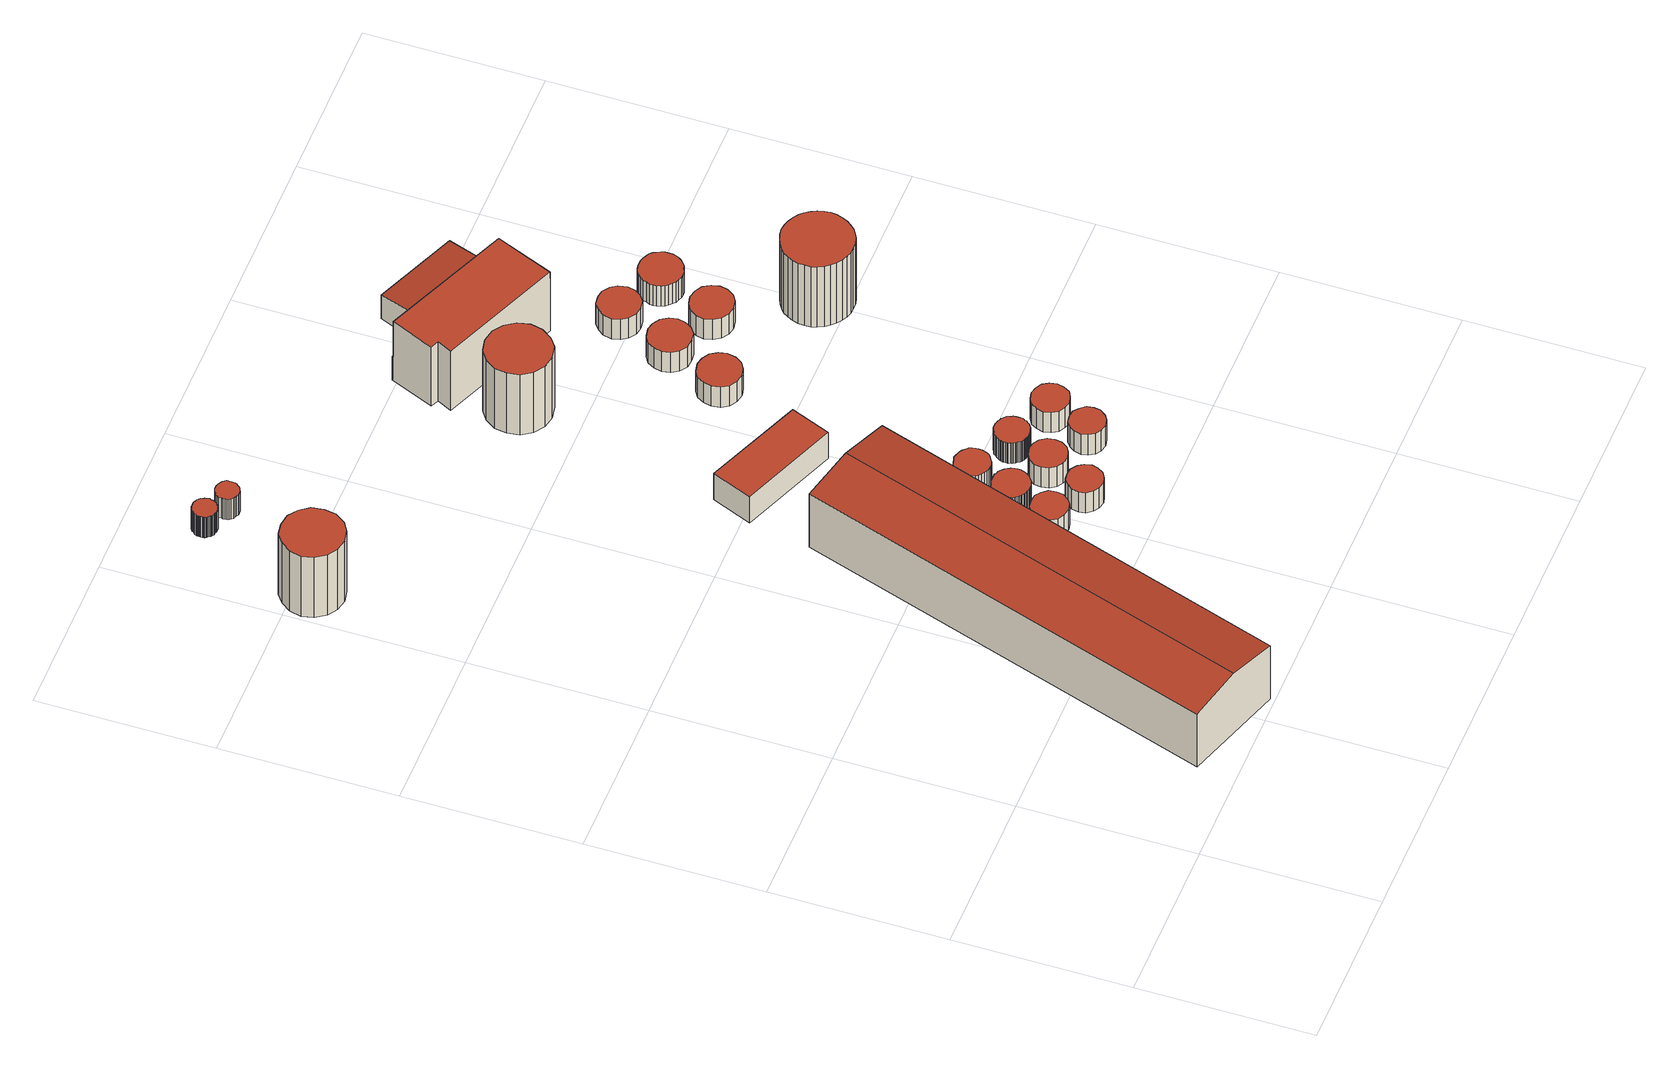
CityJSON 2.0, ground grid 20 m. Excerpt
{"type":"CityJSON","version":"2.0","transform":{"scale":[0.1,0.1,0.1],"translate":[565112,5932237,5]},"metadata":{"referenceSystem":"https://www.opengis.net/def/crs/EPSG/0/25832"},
"CityObjects":{
"building1":{"type":"Building","attributes":{"Gemeindeschluessel":"02000000","Geometrietyp2DReferenz":"3000","function":"31001_2100","roofType":"3100","measuredHeight":8.82,"storeysAboveGround":2},"geometry":[{"type":"MultiSurface","lod":"2","boundaries":[[[0,1,2,3]],[[4,5,1,0]],[[6,3,2,7]],[[8,5,4,9]],[[9,4,0,3,6]],[[7,2,1,5,8]],[[7,8,9,6]]],"semantics":{"surfaces":[{"type":"RoofSurface"},{"type":"WallSurface"},{"type":"GroundSurface"}],"values":[0,0,1,1,1,1,2]}}]},
"building2":{"type":"Building","attributes":{"Gemeindeschluessel":"02000000","Geometrietyp2DReferenz":"3000","function":"51003_1205","roofType":"1000","measuredHeight":9},"geometry":[{"type":"MultiSurface","lod":"2","boundaries":[[[10,11,12,13,14,15,16,17,18,19,20,21,22,23,24,25]],[[26,27,28,29,30,31,32,33,34,35,36,37,38,39,40,41]],[[41,40,11,10]],[[40,39,12,11]],[[39,38,13,12]],[[38,37,14,13]],[[37,36,15,14]],[[36,35,16,15]],[[35,34,17,16]],[[34,33,18,17]],[[33,32,19,18]],[[32,31,20,19]],[[31,30,21,20]],[[30,29,22,21]],[[29,28,23,22]],[[28,27,24,23]],[[27,26,25,24]],[[26,41,10,25]]],"semantics":{"surfaces":[{"type":"GroundSurface"},{"type":"RoofSurface"},{"type":"WallSurface"}],"values":[0,1,2,2,2,2,2,2,2,2,2,2,2,2,2,2,2,2]}}]},
"building3":{"type":"Building","attributes":{"Gemeindeschluessel":"02000000","Geometrietyp2DReferenz":"3000","function":"51003_1205","roofType":"1000","measuredHeight":3},"geometry":[{"type":"MultiSurface","lod":"2","boundaries":[[[42,43,44,45,46,47,48,49,50,51,52,53,54,55,56,57,58,59,60,61,62,63,64,65,66,67,68,69,70,71,72,73,74,75,76,77,78,79,80,81,82,83,84,85,86,87,88,89,90,91,92,93,94,95,96,97,98,99,100,101,102,103,104,105,106,107,108,109,110,111,112,113]],[[114,115,116,117,118,119,120,121,122,123,124,125,126,127,128,129,130,131,132,133,134,135,136,137,138,139,140,141,142,143,144,145,146,147,148,149,150,151,152,153,154,155,156,157,158,159,160,161,162,163,164,165,166,167,168,169,170,171,172,173,174,175,176,177,178,179,180,181,182,183,184,185]],[[185,184,43,42]],[[184,183,44,43]],[[183,182,45,44]],[[182,181,46,45]],[[181,180,47,46]],[[180,179,48,47]],[[179,178,49,48]],[[178,177,50,49]],[[177,176,51,50]],[[176,175,52,51]],[[175,174,53,52]],[[174,173,54,53]],[[173,172,55,54]],[[172,171,56,55]],[[171,170,57,56]],[[170,169,58,57]],[[169,168,59,58]],[[168,167,60,59]],[[167,166,61,60]],[[166,165,62,61]],[[165,164,63,62]],[[164,163,64,63]],[[163,162,65,64]],[[162,161,66,65]],[[161,160,67,66]],[[160,159,68,67]],[[159,158,69,68]],[[158,157,70,69]],[[157,156,71,70]],[[156,155,72,71]],[[155,154,73,72]],[[154,153,74,73]],[[153,152,75,74]],[[152,151,76,75]],[[151,150,77,76]],[[150,149,78,77]],[[149,148,79,78]],[[148,147,80,79]],[[147,146,81,80]],[[146,145,82,81]],[[145,144,83,82]],[[144,143,84,83]],[[143,142,85,84]],[[142,141,86,85]],[[141,140,87,86]],[[140,139,88,87]],[[139,138,89,88]],[[138,137,90,89]],[[137,136,91,90]],[[136,135,92,91]],[[135,134,93,92]],[[134,133,94,93]],[[133,132,95,94]],[[132,131,96,95]],[[131,130,97,96]],[[130,129,98,97]],[[129,128,99,98]],[[128,127,100,99]],[[127,126,101,100]],[[126,125,102,101]],[[125,124,103,102]],[[124,123,104,103]],[[123,122,105,104]],[[122,121,106,105]],[[121,120,107,106]],[[120,119,108,107]],[[119,118,109,108]],[[118,117,110,109]],[[117,116,111,110]],[[116,115,112,111]],[[115,114,113,112]],[[114,185,42,113]]],"semantics":{"surfaces":[{"type":"GroundSurface"},{"type":"RoofSurface"},{"type":"WallSurface"}],"values":[0,1,2,2,2,2,2,2,2,2,2,2,2,2,2,2,2,2,2,2,2,2,2,2,2,2,2,2,2,2,2,2,2,2,2,2,2,2,2,2,2,2,2,2,2,2,2,2,2,2,2,2,2,2,2,2,2,2,2,2,2,2,2,2,2,2,2,2,2,2,2,2,2,2]}}]},
"building4":{"type":"Building","attributes":{"Gemeindeschluessel":"02000000","Geometrietyp2DReferenz":"3000","function":"51003_1205","roofType":"1000","measuredHeight":3},"geometry":[{"type":"MultiSurface","lod":"2","boundaries":[[[186,187,188,189,190,191,192,193,194,195,196,197,198,199,200,201,202,203,204,205,206,207,208,209,210,211,212,213,214,215,216,217,218,219,220,221]],[[222,223,224,225,226,227,228,229,230,231,232,233,234,235,236,237,238,239,240,241,242,243,244,245,246,247,248,249,250,251,252,253,254,255,256,257]],[[257,256,187,186]],[[256,255,188,187]],[[255,254,189,188]],[[254,253,190,189]],[[253,252,191,190]],[[252,251,192,191]],[[251,250,193,192]],[[250,249,194,193]],[[249,248,195,194]],[[248,247,196,195]],[[247,246,197,196]],[[246,245,198,197]],[[245,244,199,198]],[[244,243,200,199]],[[243,242,201,200]],[[242,241,202,201]],[[241,240,203,202]],[[240,239,204,203]],[[239,238,205,204]],[[238,237,206,205]],[[237,236,207,206]],[[236,235,208,207]],[[235,234,209,208]],[[234,233,210,209]],[[233,232,211,210]],[[232,231,212,211]],[[231,230,213,212]],[[230,229,214,213]],[[229,228,215,214]],[[228,227,216,215]],[[227,226,217,216]],[[226,225,218,217]],[[225,224,219,218]],[[224,223,220,219]],[[223,222,221,220]],[[222,257,186,221]]],"semantics":{"surfaces":[{"type":"GroundSurface"},{"type":"RoofSurface"},{"type":"WallSurface"}],"values":[0,1,2,2,2,2,2,2,2,2,2,2,2,2,2,2,2,2,2,2,2,2,2,2,2,2,2,2,2,2,2,2,2,2,2,2,2,2]}}]},
"building5":{"type":"Building","attributes":{"Gemeindeschluessel":"02000000","Geometrietyp2DReferenz":"3000","function":"51003_1205","roofType":"1000","measuredHeight":3},"geometry":[{"type":"MultiSurface","lod":"2","boundaries":[[[258,259,260,261,262,263,264,265,266,267,268,269,270,271,272,273]],[[274,275,276,277,278,279,280,281,282,283,284,285,286,287,288,289]],[[289,288,259,258]],[[288,287,260,259]],[[287,286,261,260]],[[286,285,262,261]],[[285,284,263,262]],[[284,283,264,263]],[[283,282,265,264]],[[282,281,266,265]],[[281,280,267,266]],[[280,279,268,267]],[[279,278,269,268]],[[278,277,270,269]],[[277,276,271,270]],[[276,275,272,271]],[[275,274,273,272]],[[274,289,258,273]]],"semantics":{"surfaces":[{"type":"GroundSurface"},{"type":"RoofSurface"},{"type":"WallSurface"}],"values":[0,1,2,2,2,2,2,2,2,2,2,2,2,2,2,2,2,2]}}]},
"building6":{"type":"Building","attributes":{"Gemeindeschluessel":"02000000","Geometrietyp2DReferenz":"3000","function":"51003_1205","roofType":"1000","measuredHeight":3},"geometry":[{"type":"MultiSurface","lod":"2","boundaries":[[[290,291,292,293,294,295,296,297,298,299,300,301,302,303,304,305,306,307,308,309,310,311,312,313,314,315,316,317,318,319,320,321,322,323,324,325,326,327,328,329,330,331,332,333,334,335,336,337,338,339,340,341,342,343,344,345,346,347,348,349,350,351,352,353,354,355,356,357,358,359,360,361]],[[362,363,364,365,366,367,368,369,370,371,372,373,374,375,376,377,378,379,380,381,382,383,384,385,386,387,388,389,390,391,392,393,394,395,396,397,398,399,400,401,402,403,404,405,406,407,408,409,410,411,412,413,414,415,416,417,418,419,420,421,422,423,424,425,426,427,428,429,430,431,432,433]],[[433,432,291,290]],[[432,431,292,291]],[[431,430,293,292]],[[430,429,294,293]],[[429,428,295,294]],[[428,427,296,295]],[[427,426,297,296]],[[426,425,298,297]],[[425,424,299,298]],[[424,423,300,299]],[[423,422,301,300]],[[422,421,302,301]],[[421,420,303,302]],[[420,419,304,303]],[[419,418,305,304]],[[418,417,306,305]],[[417,416,307,306]],[[416,415,308,307]],[[415,414,309,308]],[[414,413,310,309]],[[413,412,311,310]],[[412,411,312,311]],[[411,410,313,312]],[[410,409,314,313]],[[409,408,315,314]],[[408,407,316,315]],[[407,406,317,316]],[[406,405,318,317]],[[405,404,319,318]],[[404,403,320,319]],[[403,402,321,320]],[[402,401,322,321]],[[401,400,323,322]],[[400,399,324,323]],[[399,398,325,324]],[[398,397,326,325]],[[397,396,327,326]],[[396,395,328,327]],[[395,394,329,328]],[[394,393,330,329]],[[393,392,331,330]],[[392,391,332,331]],[[391,390,333,332]],[[390,389,334,333]],[[389,388,335,334]],[[388,387,336,335]],[[387,386,337,336]],[[386,385,338,337]],[[385,384,339,338]],[[384,383,340,339]],[[383,382,341,340]],[[382,381,342,341]],[[381,380,343,342]],[[380,379,344,343]],[[379,378,345,344]],[[378,377,346,345]],[[377,376,347,346]],[[376,375,348,347]],[[375,374,349,348]],[[374,373,350,349]],[[373,372,351,350]],[[372,371,352,351]],[[371,370,353,352]],[[370,369,354,353]],[[369,368,355,354]],[[368,367,356,355]],[[367,366,357,356]],[[366,365,358,357]],[[365,364,359,358]],[[364,363,360,359]],[[363,362,361,360]],[[362,433,290,361]]],"semantics":{"surfaces":[{"type":"GroundSurface"},{"type":"RoofSurface"},{"type":"WallSurface"}],"values":[0,1,2,2,2,2,2,2,2,2,2,2,2,2,2,2,2,2,2,2,2,2,2,2,2,2,2,2,2,2,2,2,2,2,2,2,2,2,2,2,2,2,2,2,2,2,2,2,2,2,2,2,2,2,2,2,2,2,2,2,2,2,2,2,2,2,2,2,2,2,2,2,2,2]}}]},
"building7":{"type":"Building","attributes":{"Gemeindeschluessel":"02000000","Geometrietyp2DReferenz":"3000","function":"51003_1205","roofType":"1000","measuredHeight":3},"geometry":[{"type":"MultiSurface","lod":"2","boundaries":[[[434,435,436,437,438,439,440,441,442,443,444,445,446,447,448,449]],[[450,451,452,453,454,455,456,457,458,459,460,461,462,463,464,465]],[[465,464,435,434]],[[464,463,436,435]],[[463,462,437,436]],[[462,461,438,437]],[[461,460,439,438]],[[460,459,440,439]],[[459,458,441,440]],[[458,457,442,441]],[[457,456,443,442]],[[456,455,444,443]],[[455,454,445,444]],[[454,453,446,445]],[[453,452,447,446]],[[452,451,448,447]],[[451,450,449,448]],[[450,465,434,449]]],"semantics":{"surfaces":[{"type":"GroundSurface"},{"type":"RoofSurface"},{"type":"WallSurface"}],"values":[0,1,2,2,2,2,2,2,2,2,2,2,2,2,2,2,2,2]}}]},
"building8":{"type":"Building","attributes":{"Gemeindeschluessel":"02000000","Geometrietyp2DReferenz":"3000","function":"31001_2100","roofType":"1000","measuredHeight":3.94,"storeysAboveGround":1},"geometry":[{"type":"MultiSurface","lod":"2","boundaries":[[[466,467,468,469]],[[470,471,472,473]],[[470,469,468,471]],[[471,468,467,472]],[[472,467,466,473]],[[473,466,469,470]]],"semantics":{"surfaces":[{"type":"RoofSurface"},{"type":"GroundSurface"},{"type":"WallSurface"}],"values":[0,1,2,2,2,2]}}]},
"building9":{"type":"Building","attributes":{"Gemeindeschluessel":"02000000","Geometrietyp2DReferenz":"3000","function":"51003_1205","roofType":"1000","measuredHeight":3},"geometry":[{"type":"MultiSurface","lod":"2","boundaries":[[[474,475,476,477,478,479,480,481,482,483,484,485,486,487,488,489,490,491,492,493,494,495,496,497,498,499,500,501,502,503,504,505,506,507,508,509]],[[510,511,512,513,514,515,516,517,518,519,520,521,522,523,524,525,526,527,528,529,530,531,532,533,534,535,536,537,538,539,540,541,542,543,544,545]],[[545,544,475,474]],[[544,543,476,475]],[[543,542,477,476]],[[542,541,478,477]],[[541,540,479,478]],[[540,539,480,479]],[[539,538,481,480]],[[538,537,482,481]],[[537,536,483,482]],[[536,535,484,483]],[[535,534,485,484]],[[534,533,486,485]],[[533,532,487,486]],[[532,531,488,487]],[[531,530,489,488]],[[530,529,490,489]],[[529,528,491,490]],[[528,527,492,491]],[[527,526,493,492]],[[526,525,494,493]],[[525,524,495,494]],[[524,523,496,495]],[[523,522,497,496]],[[522,521,498,497]],[[521,520,499,498]],[[520,519,500,499]],[[519,518,501,500]],[[518,517,502,501]],[[517,516,503,502]],[[516,515,504,503]],[[515,514,505,504]],[[514,513,506,505]],[[513,512,507,506]],[[512,511,508,507]],[[511,510,509,508]],[[510,545,474,509]]],"semantics":{"surfaces":[{"type":"GroundSurface"},{"type":"RoofSurface"},{"type":"WallSurface"}],"values":[0,1,2,2,2,2,2,2,2,2,2,2,2,2,2,2,2,2,2,2,2,2,2,2,2,2,2,2,2,2,2,2,2,2,2,2,2,2]}}]},
"building10":{"type":"Building","attributes":{"Gemeindeschluessel":"02000000","Geometrietyp2DReferenz":"3000","function":"51003_1205","roofType":"1000","measuredHeight":3},"geometry":[{"type":"MultiSurface","lod":"2","boundaries":[[[546,547,548,549,550,551,552,553,554,555,556,557,558,559,560,561]],[[562,563,564,565,566,567,568,569,570,571,572,573,574,575,576,577]],[[577,576,547,546]],[[576,575,548,547]],[[575,574,549,548]],[[574,573,550,549]],[[573,572,551,550]],[[572,571,552,551]],[[571,570,553,552]],[[570,569,554,553]],[[569,568,555,554]],[[568,567,556,555]],[[567,566,557,556]],[[566,565,558,557]],[[565,564,559,558]],[[564,563,560,559]],[[563,562,561,560]],[[562,577,546,561]]],"semantics":{"surfaces":[{"type":"GroundSurface"},{"type":"RoofSurface"},{"type":"WallSurface"}],"values":[0,1,2,2,2,2,2,2,2,2,2,2,2,2,2,2,2,2]}}]},
"building11":{"type":"Building","attributes":{"Gemeindeschluessel":"02000000","Geometrietyp2DReferenz":"3000","function":"51003_1205","roofType":"1000","measuredHeight":3},"geometry":[{"type":"MultiSurface","lod":"2","boundaries":[[[578,579,580,581,582,583,584,585,586,587,588,589,590,591,592,593,594,595,596,597,598,599,600,601,602,603,604,605,606,607,608,609,610,611,612,613,614,615,616,617,618,619,620,621,622,623,624,625,626,627,628,629,630,631,632,633,634,635,636,637,638,639,640,641,642,643,644,645,646,647,648,649]],[[650,651,652,653,654,655,656,657,658,659,660,661,662,663,664,665,666,667,668,669,670,671,672,673,674,675,676,677,678,679,680,681,682,683,684,685,686,687,688,689,690,691,692,693,694,695,696,697,698,699,700,701,702,703,704,705,706,707,708,709,710,711,712,713,714,715,716,717,718,719,720,721]],[[721,720,579,578]],[[720,719,580,579]],[[719,718,581,580]],[[718,717,582,581]],[[717,716,583,582]],[[716,715,584,583]],[[715,714,585,584]],[[714,713,586,585]],[[713,712,587,586]],[[712,711,588,587]],[[711,710,589,588]],[[710,709,590,589]],[[709,708,591,590]],[[708,707,592,591]],[[707,706,593,592]],[[706,705,594,593]],[[705,704,595,594]],[[704,703,596,595]],[[703,702,597,596]],[[702,701,598,597]],[[701,700,599,598]],[[700,699,600,599]],[[699,698,601,600]],[[698,697,602,601]],[[697,696,603,602]],[[696,695,604,603]],[[695,694,605,604]],[[694,693,606,605]],[[693,692,607,606]],[[692,691,608,607]],[[691,690,609,608]],[[690,689,610,609]],[[689,688,611,610]],[[688,687,612,611]],[[687,686,613,612]],[[686,685,614,613]],[[685,684,615,614]],[[684,683,616,615]],[[683,682,617,616]],[[682,681,618,617]],[[681,680,619,618]],[[680,679,620,619]],[[679,678,621,620]],[[678,677,622,621]],[[677,676,623,622]],[[676,675,624,623]],[[675,674,625,624]],[[674,673,626,625]],[[673,672,627,626]],[[672,671,628,627]],[[671,670,629,628]],[[670,669,630,629]],[[669,668,631,630]],[[668,667,632,631]],[[667,666,633,632]],[[666,665,634,633]],[[665,664,635,634]],[[664,663,636,635]],[[663,662,637,636]],[[662,661,638,637]],[[661,660,639,638]],[[660,659,640,639]],[[659,658,641,640]],[[658,657,642,641]],[[657,656,643,642]],[[656,655,644,643]],[[655,654,645,644]],[[654,653,646,645]],[[653,652,647,646]],[[652,651,648,647]],[[651,650,649,648]],[[650,721,578,649]]],"semantics":{"surfaces":[{"type":"GroundSurface"},{"type":"RoofSurface"},{"type":"WallSurface"}],"values":[0,1,2,2,2,2,2,2,2,2,2,2,2,2,2,2,2,2,2,2,2,2,2,2,2,2,2,2,2,2,2,2,2,2,2,2,2,2,2,2,2,2,2,2,2,2,2,2,2,2,2,2,2,2,2,2,2,2,2,2,2,2,2,2,2,2,2,2,2,2,2,2,2,2]}}]},
"building12":{"type":"Building","attributes":{"Gemeindeschluessel":"02000000","Geometrietyp2DReferenz":"3000","function":"51003_1205","roofType":"1000","measuredHeight":3},"geometry":[{"type":"MultiSurface","lod":"2","boundaries":[[[722,723,724,725,726,727,728,729,730,731,732,733,734,735,736,737]],[[738,739,740,741,742,743,744,745,746,747,748,749,750,751,752,753]],[[753,752,723,722]],[[752,751,724,723]],[[751,750,725,724]],[[750,749,726,725]],[[749,748,727,726]],[[748,747,728,727]],[[747,746,729,728]],[[746,745,730,729]],[[745,744,731,730]],[[744,743,732,731]],[[743,742,733,732]],[[742,741,734,733]],[[741,740,735,734]],[[740,739,736,735]],[[739,738,737,736]],[[738,753,722,737]]],"semantics":{"surfaces":[{"type":"GroundSurface"},{"type":"RoofSurface"},{"type":"WallSurface"}],"values":[0,1,2,2,2,2,2,2,2,2,2,2,2,2,2,2,2,2]}}]},
"building13":{"type":"Building","attributes":{"Gemeindeschluessel":"02000000","Geometrietyp2DReferenz":"3000","function":"51003_1205","roofType":"1000","measuredHeight":9},"geometry":[{"type":"MultiSurface","lod":"2","boundaries":[[[754,755,756,757,758,759,760,761,762,763,764,765,766,767,768,769]],[[770,771,772,773,774,775,776,777,778,779,780,781,782,783,784,785]],[[785,784,755,754]],[[784,783,756,755]],[[783,782,757,756]],[[782,781,758,757]],[[781,780,759,758]],[[780,779,760,759]],[[779,778,761,760]],[[778,777,762,761]],[[777,776,763,762]],[[776,775,764,763]],[[775,774,765,764]],[[774,773,766,765]],[[773,772,767,766]],[[772,771,768,767]],[[771,770,769,768]],[[770,785,754,769]]],"semantics":{"surfaces":[{"type":"GroundSurface"},{"type":"RoofSurface"},{"type":"WallSurface"}],"values":[0,1,2,2,2,2,2,2,2,2,2,2,2,2,2,2,2,2]}}]},
"building14":{"type":"Building","attributes":{"Gemeindeschluessel":"02000000","Geometrietyp2DReferenz":"3000","function":"51003_1205","roofType":"1000","measuredHeight":3},"geometry":[{"type":"MultiSurface","lod":"2","boundaries":[[[786,787,788,789,790,791,792,793,794,795,796,797,798,799,800,801]],[[802,803,804,805,806,807,808,809,810,811,812,813,814,815,816,817]],[[817,816,787,786]],[[816,815,788,787]],[[815,814,789,788]],[[814,813,790,789]],[[813,812,791,790]],[[812,811,792,791]],[[811,810,793,792]],[[810,809,794,793]],[[809,808,795,794]],[[808,807,796,795]],[[807,806,797,796]],[[806,805,798,797]],[[805,804,799,798]],[[804,803,800,799]],[[803,802,801,800]],[[802,817,786,801]]],"semantics":{"surfaces":[{"type":"GroundSurface"},{"type":"RoofSurface"},{"type":"WallSurface"}],"values":[0,1,2,2,2,2,2,2,2,2,2,2,2,2,2,2,2,2]}}]},
"building15":{"type":"Building","attributes":{"Gemeindeschluessel":"02000000","Geometrietyp2DReferenz":"3000","function":"51003_1205","roofType":"1000","measuredHeight":3},"geometry":[{"type":"MultiSurface","lod":"2","boundaries":[[[818,819,820,821,822,823,824,825,826,827,828,829,830,831,832,833]],[[834,835,836,837,838,839,840,841,842,843,844,845,846,847,848,849]],[[849,848,819,818]],[[848,847,820,819]],[[847,846,821,820]],[[846,845,822,821]],[[845,844,823,822]],[[844,843,824,823]],[[843,842,825,824]],[[842,841,826,825]],[[841,840,827,826]],[[840,839,828,827]],[[839,838,829,828]],[[838,837,830,829]],[[837,836,831,830]],[[836,835,832,831]],[[835,834,833,832]],[[834,849,818,833]]],"semantics":{"surfaces":[{"type":"GroundSurface"},{"type":"RoofSurface"},{"type":"WallSurface"}],"values":[0,1,2,2,2,2,2,2,2,2,2,2,2,2,2,2,2,2]}}]},
"building16":{"type":"Building","attributes":{"Gemeindeschluessel":"02000000","Geometrietyp2DReferenz":"3000","function":"51003_1205","roofType":"1000","measuredHeight":3},"geometry":[{"type":"MultiSurface","lod":"2","boundaries":[[[850,851,852,853,854,855,856,857,858,859,860,861,862,863,864,865]],[[866,867,868,869,870,871,872,873,874,875,876,877,878,879,880,881]],[[881,880,851,850]],[[880,879,852,851]],[[879,878,853,852]],[[878,877,854,853]],[[877,876,855,854]],[[876,875,856,855]],[[875,874,857,856]],[[874,873,858,857]],[[873,872,859,858]],[[872,871,860,859]],[[871,870,861,860]],[[870,869,862,861]],[[869,868,863,862]],[[868,867,864,863]],[[867,866,865,864]],[[866,881,850,865]]],"semantics":{"surfaces":[{"type":"GroundSurface"},{"type":"RoofSurface"},{"type":"WallSurface"}],"values":[0,1,2,2,2,2,2,2,2,2,2,2,2,2,2,2,2,2]}}]},
"building17":{"type":"Building","attributes":{"Gemeindeschluessel":"02000000","Geometrietyp2DReferenz":"3000","function":"31001_2100","roofType":"1000","measuredHeight":8.79,"storeysAboveGround":2},"geometry":[{"type":"MultiSurface","lod":"2","boundaries":[[[882,883,884,885,886]],[[887,888,889]],[[890,891,892,893]],[[893,892,894,895]],[[896,885,884,897]],[[897,884,883,898]],[[899,890,893,895,900,896,897,898]],[[896,900,888,887,886,885]],[[899,898,883,882,901,902]],[[891,890,899,902]],[[901,882,886,887,889,903]],[[900,895,894,903,889,888]],[[901,903,894,892,891,902]]],"semantics":{"surfaces":[{"type":"RoofSurface"},{"type":"WallSurface"},{"type":"GroundSurface"}],"values":[0,0,1,1,1,1,2,1,1,1,1,1,0]}}]},
"building18":{"type":"Building","attributes":{"Gemeindeschluessel":"02000000","Geometrietyp2DReferenz":"3000","function":"51003_1205","roofType":"1000","measuredHeight":3},"geometry":[{"type":"MultiSurface","lod":"2","boundaries":[[[904,905,906,907,908,909,910,911,912,913,914,915,916,917,918,919]],[[920,921,922,923,924,925,926,927,928,929,930,931,932,933,934,935]],[[935,934,905,904]],[[934,933,906,905]],[[933,932,907,906]],[[932,931,908,907]],[[931,930,909,908]],[[930,929,910,909]],[[929,928,911,910]],[[928,927,912,911]],[[927,926,913,912]],[[926,925,914,913]],[[925,924,915,914]],[[924,923,916,915]],[[923,922,917,916]],[[922,921,918,917]],[[921,920,919,918]],[[920,935,904,919]]],"semantics":{"surfaces":[{"type":"GroundSurface"},{"type":"RoofSurface"},{"type":"WallSurface"}],"values":[0,1,2,2,2,2,2,2,2,2,2,2,2,2,2,2,2,2]}}]},
"building19":{"type":"Building","attributes":{"Gemeindeschluessel":"02000000","Geometrietyp2DReferenz":"3000","function":"51003_1205","roofType":"1000","measuredHeight":3},"geometry":[{"type":"MultiSurface","lod":"2","boundaries":[[[936,937,938,939,940,941,942,943,944,945,946,947,948,949,950,951]],[[952,953,954,955,956,957,958,959,960,961,962,963,964,965,966,967]],[[967,966,937,936]],[[966,965,938,937]],[[965,964,939,938]],[[964,963,940,939]],[[963,962,941,940]],[[962,961,942,941]],[[961,960,943,942]],[[960,959,944,943]],[[959,958,945,944]],[[958,957,946,945]],[[957,956,947,946]],[[956,955,948,947]],[[955,954,949,948]],[[954,953,950,949]],[[953,952,951,950]],[[952,967,936,951]]],"semantics":{"surfaces":[{"type":"GroundSurface"},{"type":"RoofSurface"},{"type":"WallSurface"}],"values":[0,1,2,2,2,2,2,2,2,2,2,2,2,2,2,2,2,2]}}]},
"building20":{"type":"Building","attributes":{"Gemeindeschluessel":"02000000","Geometrietyp2DReferenz":"3000","function":"51003_1205","roofType":"1000","measuredHeight":9},"geometry":[{"type":"MultiSurface","lod":"2","boundaries":[[[968,969,970,971,972,973,974,975,976,977,978,979,980,981,982,983,984,985,986,987,988,989,990,991,992,993,994,995,996,997,998,999,1000,1001,1002,1003]],[[1004,1005,1006,1007,1008,1009,1010,1011,1012,1013,1014,1015,1016,1017,1018,1019,1020,1021,1022,1023,1024,1025,1026,1027,1028,1029,1030,1031,1032,1033,1034,1035,1036,1037,1038,1039]],[[1039,1038,969,968]],[[1038,1037,970,969]],[[1037,1036,971,970]],[[1036,1035,972,971]],[[1035,1034,973,972]],[[1034,1033,974,973]],[[1033,1032,975,974]],[[1032,1031,976,975]],[[1031,1030,977,976]],[[1030,1029,978,977]],[[1029,1028,979,978]],[[1028,1027,980,979]],[[1027,1026,981,980]],[[1026,1025,982,981]],[[1025,1024,983,982]],[[1024,1023,984,983]],[[1023,1022,985,984]],[[1022,1021,986,985]],[[1021,1020,987,986]],[[1020,1019,988,987]],[[1019,1018,989,988]],[[1018,1017,990,989]],[[1017,1016,991,990]],[[1016,1015,992,991]],[[1015,1014,993,992]],[[1014,1013,994,993]],[[1013,1012,995,994]],[[1012,1011,996,995]],[[1011,1010,997,996]],[[1010,1009,998,997]],[[1009,1008,999,998]],[[1008,1007,1000,999]],[[1007,1006,1001,1000]],[[1006,1005,1002,1001]],[[1005,1004,1003,1002]],[[1004,1039,968,1003]]],"semantics":{"surfaces":[{"type":"GroundSurface"},{"type":"RoofSurface"},{"type":"WallSurface"}],"values":[0,1,2,2,2,2,2,2,2,2,2,2,2,2,2,2,2,2,2,2,2,2,2,2,2,2,2,2,2,2,2,2,2,2,2,2,2,2]}}]},
"building21":{"type":"Building","attributes":{"Gemeindeschluessel":"02000000","Geometrietyp2DReferenz":"3000","function":"51003_1205","roofType":"1000","measuredHeight":3},"geometry":[{"type":"MultiSurface","lod":"2","boundaries":[[[1040,1041,1042,1043,1044,1045,1046,1047,1048,1049,1050,1051,1052,1053,1054,1055,1056,1057,1058,1059,1060,1061,1062,1063,1064,1065,1066,1067,1068,1069,1070,1071,1072,1073,1074,1075]],[[1076,1077,1078,1079,1080,1081,1082,1083,1084,1085,1086,1087,1088,1089,1090,1091,1092,1093,1094,1095,1096,1097,1098,1099,1100,1101,1102,1103,1104,1105,1106,1107,1108,1109,1110,1111]],[[1111,1110,1041,1040]],[[1110,1109,1042,1041]],[[1109,1108,1043,1042]],[[1108,1107,1044,1043]],[[1107,1106,1045,1044]],[[1106,1105,1046,1045]],[[1105,1104,1047,1046]],[[1104,1103,1048,1047]],[[1103,1102,1049,1048]],[[1102,1101,1050,1049]],[[1101,1100,1051,1050]],[[1100,1099,1052,1051]],[[1099,1098,1053,1052]],[[1098,1097,1054,1053]],[[1097,1096,1055,1054]],[[1096,1095,1056,1055]],[[1095,1094,1057,1056]],[[1094,1093,1058,1057]],[[1093,1092,1059,1058]],[[1092,1091,1060,1059]],[[1091,1090,1061,1060]],[[1090,1089,1062,1061]],[[1089,1088,1063,1062]],[[1088,1087,1064,1063]],[[1087,1086,1065,1064]],[[1086,1085,1066,1065]],[[1085,1084,1067,1066]],[[1084,1083,1068,1067]],[[1083,1082,1069,1068]],[[1082,1081,1070,1069]],[[1081,1080,1071,1070]],[[1080,1079,1072,1071]],[[1079,1078,1073,1072]],[[1078,1077,1074,1073]],[[1077,1076,1075,1074]],[[1076,1111,1040,1075]]],"semantics":{"surfaces":[{"type":"GroundSurface"},{"type":"RoofSurface"},{"type":"WallSurface"}],"values":[0,1,2,2,2,2,2,2,2,2,2,2,2,2,2,2,2,2,2,2,2,2,2,2,2,2,2,2,2,2,2,2,2,2,2,2,2,2]}}]}
},
"vertices":[
[169,23,94],[327,503,94],[269,522,84],[111,42,84],[227,4,84],[385,484,84],[111,42,5],[269,522,5],[385,484,5],[227,4,5],
[40,1016,0],[54,1014,0],[65,1006,0],[73,995,0],[75,981,0],[73,968,0],[65,956,0],[54,949,0],[40,946,0],[27,949,0],[16,956,0],[8,968,0],[5,981,0],[8,995,0],[16,1006,0],[27,1014,0],[27,1014,90],[16,1006,90],[8,995,90],[5,981,90],[8,968,90],[16,956,90],[27,949,90],[40,946,90],[54,949,90],[65,956,90],[73,968,90],[75,981,90],[73,995,90],[65,1006,90],[54,1014,90],[40,1016,90],
[89,1130,0],[90,1130,0],[92,1130,0],[93,1130,0],[94,1129,0],[95,1129,0],[96,1128,0],[97,1128,0],[98,1127,0],[99,1126,0],[100,1125,0],[100,1124,0],[101,1123,0],[101,1122,0],[102,1121,0],[102,1120,0],[102,1119,0],[103,1118,0],[103,1117,0],[103,1116,0],[102,1114,0],[102,1113,0],[102,1112,0],[101,1111,0],[101,1110,0],[100,1109,0],[100,1108,0],[99,1107,0],[98,1106,0],[97,1106,0],[96,1105,0],[95,1104,0],[94,1104,0],[93,1104,0],[92,1103,0],[90,1103,0],[89,1103,0],[88,1103,0],[87,1103,0],[86,1104,0],[85,1104,0],[83,1104,0],[82,1105,0],[81,1106,0],[80,1106,0],[80,1107,0],[79,1108,0],[78,1109,0],[77,1110,0],[77,1111,0],[76,1112,0],[76,1113,0],[76,1114,0],[76,1116,0],[76,1117,0],[76,1118,0],[76,1119,0],[76,1120,0],[76,1121,0],[77,1122,0],[77,1123,0],[78,1124,0],[79,1125,0],[80,1126,0],[80,1127,0],[81,1128,0],[82,1128,0],[83,1129,0],[85,1129,0],[86,1130,0],[87,1130,0],[88,1130,0],[88,1130,30],[87,1130,30],[86,1130,30],[85,1129,30],[83,1129,30],[82,1128,30],[81,1128,30],[80,1127,30],[80,1126,30],[79,1125,30],[78,1124,30],[77,1123,30],[77,1122,30],[76,1121,30],[76,1120,30],[76,1119,30],[76,1118,30],[76,1117,30],[76,1116,30],[76,1114,30],[76,1113,30],[76,1112,30],[77,1111,30],[77,1110,30],[78,1109,30],[79,1108,30],[80,1107,30],[80,1106,30],[81,1106,30],[82,1105,30],[83,1104,30],[85,1104,30],[86,1104,30],[87,1103,30],[88,1103,30],[89,1103,30],[90,1103,30],[92,1103,30],[93,1104,30],[94,1104,30],[95,1104,30],[96,1105,30],[97,1106,30],[98,1106,30],[99,1107,30],[100,1108,30],[100,1109,30],[101,1110,30],[101,1111,30],[102,1112,30],[102,1113,30],[102,1114,30],[103,1116,30],[103,1117,30],[103,1118,30],[102,1119,30],[102,1120,30],[102,1121,30],[101,1122,30],[101,1123,30],[100,1124,30],[100,1125,30],[99,1126,30],[98,1127,30],[97,1128,30],[96,1128,30],[95,1129,30],[94,1129,30],[93,1130,30],[92,1130,30],[90,1130,30],[89,1130,30],
[120,1116,0],[123,1116,0],[125,1115,0],[127,1114,0],[129,1113,0],[130,1112,0],[132,1110,0],[133,1108,0],[133,1105,0],[133,1103,0],[133,1101,0],[133,1099,0],[132,1097,0],[130,1095,0],[129,1093,0],[127,1092,0],[125,1091,0],[123,1090,0],[120,1090,0],[118,1090,0],[116,1091,0],[114,1092,0],[112,1093,0],[110,1095,0],[109,1097,0],[108,1099,0],[108,1101,0],[107,1103,0],[108,1105,0],[108,1108,0],[109,1110,0],[110,1112,0],[112,1113,0],[114,1114,0],[116,1115,0],[118,1116,0],[118,1116,30],[116,1115,30],[114,1114,30],[112,1113,30],[110,1112,30],[109,1110,30],[108,1108,30],[108,1105,30],[107,1103,30],[108,1101,30],[108,1099,30],[109,1097,30],[110,1095,30],[112,1093,30],[114,1092,30],[116,1091,30],[118,1090,30],[120,1090,30],[123,1090,30],[125,1091,30],[127,1092,30],[129,1093,30],[130,1095,30],[132,1097,30],[133,1099,30],[133,1101,30],[133,1103,30],[133,1105,30],[133,1108,30],[132,1110,30],[130,1112,30],[129,1113,30],[127,1114,30],[125,1115,30],[123,1116,30],[120,1116,30],
[381,320,5],[389,319,5],[395,314,5],[400,308,5],[401,300,5],[400,292,5],[395,285,5],[389,281,5],[381,279,5],[373,281,5],[366,285,5],[362,292,5],[360,300,5],[362,308,5],[366,314,5],[373,319,5],[373,319,35],[366,314,35],[362,308,35],[360,300,35],[362,292,35],[366,285,35],[373,281,35],[381,279,35],[389,281,35],[395,285,35],[400,292,35],[401,300,35],[400,308,35],[395,314,35],[389,319,35],[381,320,35],
[397,368,5],[399,368,5],[401,368,5],[403,368,5],[404,367,5],[406,366,5],[408,366,5],[409,365,5],[410,364,5],[412,362,5],[413,361,5],[414,360,5],[415,358,5],[416,356,5],[417,355,5],[417,353,5],[418,351,5],[418,349,5],[418,348,5],[418,346,5],[418,344,5],[417,342,5],[417,341,5],[416,339,5],[415,337,5],[414,336,5],[413,334,5],[412,333,5],[410,332,5],[409,331,5],[408,330,5],[406,329,5],[404,328,5],[403,328,5],[401,327,5],[399,327,5],[397,327,5],[395,327,5],[394,327,5],[392,328,5],[390,328,5],[388,329,5],[387,330,5],[385,331,5],[384,332,5],[383,333,5],[381,334,5],[380,336,5],[379,337,5],[378,339,5],[378,341,5],[377,342,5],[377,344,5],[377,346,5],[376,348,5],[377,349,5],[377,351,5],[377,353,5],[378,355,5],[378,356,5],[379,358,5],[380,360,5],[381,361,5],[383,362,5],[384,364,5],[385,365,5],[387,366,5],[388,366,5],[390,367,5],[392,368,5],[394,368,5],[395,368,5],[395,368,35],[394,368,35],[392,368,35],[390,367,35],[388,366,35],[387,366,35],[385,365,35],[384,364,35],[383,362,35],[381,361,35],[380,360,35],[379,358,35],[378,356,35],[378,355,35],[377,353,35],[377,351,35],[377,349,35],[376,348,35],[377,346,35],[377,344,35],[377,342,35],[378,341,35],[378,339,35],[379,337,35],[380,336,35],[381,334,35],[383,333,35],[384,332,35],[385,331,35],[387,330,35],[388,329,35],[390,328,35],[392,328,35],[394,327,35],[395,327,35],[397,327,35],[399,327,35],[401,327,35],[403,328,35],[404,328,35],[406,329,35],[408,330,35],[409,331,35],[410,332,35],[412,333,35],[413,334,35],[414,336,35],[415,337,35],[416,339,35],[417,341,35],[417,342,35],[418,344,35],[418,346,35],[418,348,35],[418,349,35],[418,351,35],[417,353,35],[417,355,35],[416,356,35],[415,358,35],[414,360,35],[413,361,35],[412,362,35],[410,364,35],[409,365,35],[408,366,35],[406,366,35],[404,367,35],[403,368,35],[401,368,35],[399,368,35],[397,368,35],
[429,298,5],[436,297,5],[443,292,5],[447,286,5],[449,278,5],[447,271,5],[443,264,5],[436,260,5],[429,258,5],[421,260,5],[415,264,5],[410,271,5],[409,278,5],[410,286,5],[415,292,5],[421,297,5],[421,297,35],[415,292,35],[410,286,35],[409,278,35],[410,271,35],[415,264,35],[421,260,35],[429,258,35],[436,260,35],[443,264,35],[447,271,35],[449,278,35],[447,286,35],[443,292,35],[436,297,35],[429,298,35],
[391,545,46],[409,590,46],[297,636,46],[278,590,46],[278,590,7],[297,636,7],[409,590,7],[391,545,7],
[411,415,6],[414,414,6],[417,413,6],[420,412,6],[423,410,6],[426,407,6],[428,405,6],[429,402,6],[430,398,6],[430,395,6],[430,391,6],[429,388,6],[428,385,6],[426,382,6],[423,380,6],[420,378,6],[417,376,6],[414,375,6],[411,375,6],[407,375,6],[404,376,6],[401,378,6],[398,380,6],[395,382,6],[393,385,6],[392,388,6],[391,391,6],[391,395,6],[391,398,6],[392,402,6],[393,405,6],[395,407,6],[398,410,6],[401,412,6],[404,413,6],[407,414,6],[407,414,36],[404,413,36],[401,412,36],[398,410,36],[395,407,36],[393,405,36],[392,402,36],[391,398,36],[391,395,36],[391,391,36],[392,388,36],[393,385,36],[395,382,36],[398,380,36],[401,378,36],[404,376,36],[407,375,36],[411,375,36],[414,375,36],[417,376,36],[420,378,36],[423,380,36],[426,382,36],[428,385,36],[429,388,36],[430,391,36],[430,395,36],[430,398,36],[429,402,36],[428,405,36],[426,407,36],[423,410,36],[420,412,36],[417,413,36],[414,414,36],[411,415,36],
[450,347,5],[458,345,5],[464,341,5],[469,334,5],[470,326,5],[469,318,5],[464,311,5],[458,307,5],[450,305,5],[442,307,5],[435,311,5],[430,318,5],[429,326,5],[430,334,5],[435,341,5],[442,345,5],[442,345,35],[435,341,35],[430,334,35],[429,326,35],[430,318,35],[435,311,35],[442,307,35],[450,305,35],[458,307,35],[464,311,35],[469,318,35],[470,326,35],[469,334,35],[464,341,35],[458,345,35],[450,347,35],
[467,391,6],[469,391,6],[470,391,6],[472,390,6],[474,390,6],[475,389,6],[477,388,6],[478,388,6],[479,387,6],[481,385,6],[482,384,6],[483,383,6],[484,381,6],[484,380,6],[485,378,6],[486,377,6],[486,375,6],[486,374,6],[486,372,6],[486,370,6],[486,369,6],[486,367,6],[485,365,6],[484,364,6],[484,362,6],[483,361,6],[482,360,6],[481,358,6],[479,357,6],[478,356,6],[477,355,6],[475,355,6],[474,354,6],[472,354,6],[470,353,6],[469,353,6],[467,353,6],[465,353,6],[464,353,6],[462,354,6],[461,354,6],[459,355,6],[458,355,6],[456,356,6],[455,357,6],[454,358,6],[453,360,6],[452,361,6],[451,362,6],[450,364,6],[449,365,6],[449,367,6],[448,369,6],[448,370,6],[448,372,6],[448,374,6],[448,375,6],[449,377,6],[449,378,6],[450,380,6],[451,381,6],[452,383,6],[453,384,6],[454,385,6],[455,387,6],[456,388,6],[458,388,6],[459,389,6],[461,390,6],[462,390,6],[464,391,6],[465,391,6],[465,391,36],[464,391,36],[462,390,36],[461,390,36],[459,389,36],[458,388,36],[456,388,36],[455,387,36],[454,385,36],[453,384,36],[452,383,36],[451,381,36],[450,380,36],[449,378,36],[449,377,36],[448,375,36],[448,374,36],[448,372,36],[448,370,36],[448,369,36],[449,367,36],[449,365,36],[450,364,36],[451,362,36],[452,361,36],[453,360,36],[454,358,36],[455,357,36],[456,356,36],[458,355,36],[459,355,36],[461,354,36],[462,354,36],[464,353,36],[465,353,36],[467,353,36],[469,353,36],[470,353,36],[472,354,36],[474,354,36],[475,355,36],[477,355,36],[478,356,36],[479,357,36],[481,358,36],[482,360,36],[483,361,36],[484,362,36],[484,364,36],[485,365,36],[486,367,36],[486,369,36],[486,370,36],[486,372,36],[486,374,36],[486,375,36],[486,377,36],[485,378,36],[484,380,36],[484,381,36],[483,383,36],[482,384,36],[481,385,36],[479,387,36],[478,388,36],[477,388,36],[475,389,36],[474,390,36],[472,390,36],[470,391,36],[469,391,36],[467,391,36],
[505,323,6],[513,322,6],[519,317,6],[524,311,6],[525,303,6],[524,296,6],[519,289,6],[513,285,6],[505,283,6],[497,285,6],[491,289,6],[487,296,6],[485,303,6],[487,311,6],[491,317,6],[497,322,6],[497,322,36],[491,317,36],[487,311,36],[485,303,36],[487,296,36],[491,289,36],[497,285,36],[505,283,36],[513,285,36],[519,289,36],[524,296,36],[525,303,36],[524,311,36],[519,317,36],[513,322,36],[505,323,36],
[353,906,3],[368,903,3],[379,895,3],[387,883,3],[390,869,3],[387,855,3],[379,843,3],[368,835,3],[353,832,3],[339,835,3],[327,843,3],[319,855,3],[317,869,3],[319,883,3],[327,895,3],[339,903,3],[339,903,93],[327,895,93],[319,883,93],[317,869,93],[319,855,93],[327,843,93],[339,835,93],[353,832,93],[368,835,93],[379,843,93],[387,855,93],[390,869,93],[387,883,93],[379,895,93],[368,903,93],[353,906,93],
[523,371,6],[531,369,6],[538,365,6],[542,358,6],[544,350,6],[542,342,6],[538,335,6],[531,331,6],[523,329,6],[515,331,6],[508,335,6],[504,342,6],[502,350,6],[504,358,6],[508,365,6],[515,369,6],[515,369,36],[508,365,36],[504,358,36],[502,350,36],[504,342,36],[508,335,36],[515,331,36],[523,329,36],[531,331,36],[538,335,36],[542,342,36],[544,350,36],[542,358,36],[538,365,36],[531,369,36],[523,371,36],
[445,707,7],[454,705,7],[462,700,7],[467,692,7],[469,683,7],[467,673,7],[462,665,7],[454,660,7],[445,658,7],[435,660,7],[427,665,7],[422,673,7],[420,683,7],[422,692,7],[427,700,7],[435,705,7],[435,705,37],[427,700,37],[422,692,37],[420,683,37],[422,673,37],[427,665,37],[435,660,37],[445,658,37],[454,660,37],[462,665,37],[467,673,37],[469,683,37],[467,692,37],[462,700,37],[454,705,37],[445,707,37],
[473,771,8],[482,769,8],[490,764,8],[495,756,8],[497,747,8],[495,738,8],[490,730,8],[482,724,8],[473,723,8],[463,724,8],[455,730,8],[450,738,8],[448,747,8],[450,756,8],[455,764,8],[463,769,8],[463,769,38],[455,764,38],[450,756,38],[448,747,38],[450,738,38],[455,730,38],[463,724,38],[473,723,38],[482,724,38],[490,730,38],[495,738,38],[497,747,38],[495,756,38],[490,764,38],[482,769,38],[473,771,38],
[493,941,47],[520,1004,40],[424,1044,40],[398,981,47],[397,981,47],[397,981,40],[346,1004,40],[346,1003,40],[326,933,5],[326,933,93],[334,950,93],[334,950,5],[325,954,93],[325,954,5],[398,981,5],[424,1044,5],[520,1004,5],[466,875,5],[346,1004,5],[493,941,93],[466,875,93],[346,1003,93],
[499,835,7],[508,834,7],[516,828,7],[521,821,7],[523,811,7],[521,802,7],[516,795,7],[508,789,7],[499,788,7],[490,789,7],[482,795,7],[477,802,7],[475,811,7],[477,821,7],[482,828,7],[490,834,7],[490,834,37],[482,828,37],[477,821,37],[475,811,37],[477,802,37],[482,795,37],[490,789,37],[499,788,37],[508,789,37],[516,795,37],[521,802,37],[523,811,37],[521,821,37],[516,828,37],[508,834,37],[499,835,37],
[531,746,7],[541,744,7],[549,739,7],[554,731,7],[556,722,7],[554,713,7],[549,705,7],[541,700,7],[531,698,7],[522,700,7],[514,705,7],[509,713,7],[507,722,7],[509,731,7],[514,739,7],[522,744,7],[522,744,37],[514,739,37],[509,731,37],[507,722,37],[509,713,37],[514,705,37],[522,700,37],[531,698,37],[541,700,37],[549,705,37],[554,713,37],[556,722,37],[554,731,37],[549,739,37],[541,744,37],[531,746,37],
[599,671,7],[606,670,7],[613,668,7],[619,665,7],[625,661,7],[629,657,7],[633,651,7],[636,645,7],[638,638,7],[639,631,7],[638,624,7],[636,618,7],[633,611,7],[629,606,7],[625,601,7],[619,597,7],[613,594,7],[606,592,7],[599,592,7],[592,592,7],[586,594,7],[580,597,7],[574,601,7],[569,606,7],[565,611,7],[562,618,7],[560,624,7],[560,631,7],[560,638,7],[562,645,7],[565,651,7],[569,657,7],[574,661,7],[580,665,7],[586,668,7],[592,670,7],[592,670,97],[586,668,97],[580,665,97],[574,661,97],[569,657,97],[565,651,97],[562,645,97],[560,638,97],[560,631,97],[560,624,97],[562,618,97],[565,611,97],[569,606,97],[574,601,97],[580,597,97],[586,594,97],[592,592,97],[599,592,97],[606,592,97],[613,594,97],[619,597,97],[625,601,97],[629,606,97],[633,611,97],[636,618,97],[638,624,97],[639,631,97],[638,638,97],[636,645,97],[633,651,97],[629,657,97],[625,661,97],[619,665,97],[613,668,97],[606,670,97],[599,671,97],
[558,811,7],[562,811,7],[566,810,7],[570,808,7],[574,806,7],[577,803,7],[579,799,7],[581,795,7],[582,791,7],[582,787,7],[582,783,7],[581,779,7],[579,775,7],[577,772,7],[574,769,7],[570,766,7],[566,765,7],[562,763,7],[558,763,7],[554,763,7],[550,765,7],[546,766,7],[543,769,7],[540,772,7],[537,775,7],[536,779,7],[534,783,7],[534,787,7],[534,791,7],[536,795,7],[537,799,7],[540,803,7],[543,806,7],[546,808,7],[550,810,7],[554,811,7],[554,811,37],[550,810,37],[546,808,37],[543,806,37],[540,803,37],[537,799,37],[536,795,37],[534,791,37],[534,787,37],[534,783,37],[536,779,37],[537,775,37],[540,772,37],[543,769,37],[546,766,37],[550,765,37],[554,763,37],[558,763,37],[562,763,37],[566,765,37],[570,766,37],[574,769,37],[577,772,37],[579,775,37],[581,779,37],[582,783,37],[582,787,37],[582,791,37],[581,795,37],[579,799,37],[577,803,37],[574,806,37],[570,808,37],[566,810,37],[562,811,37],[558,811,37]
]}
